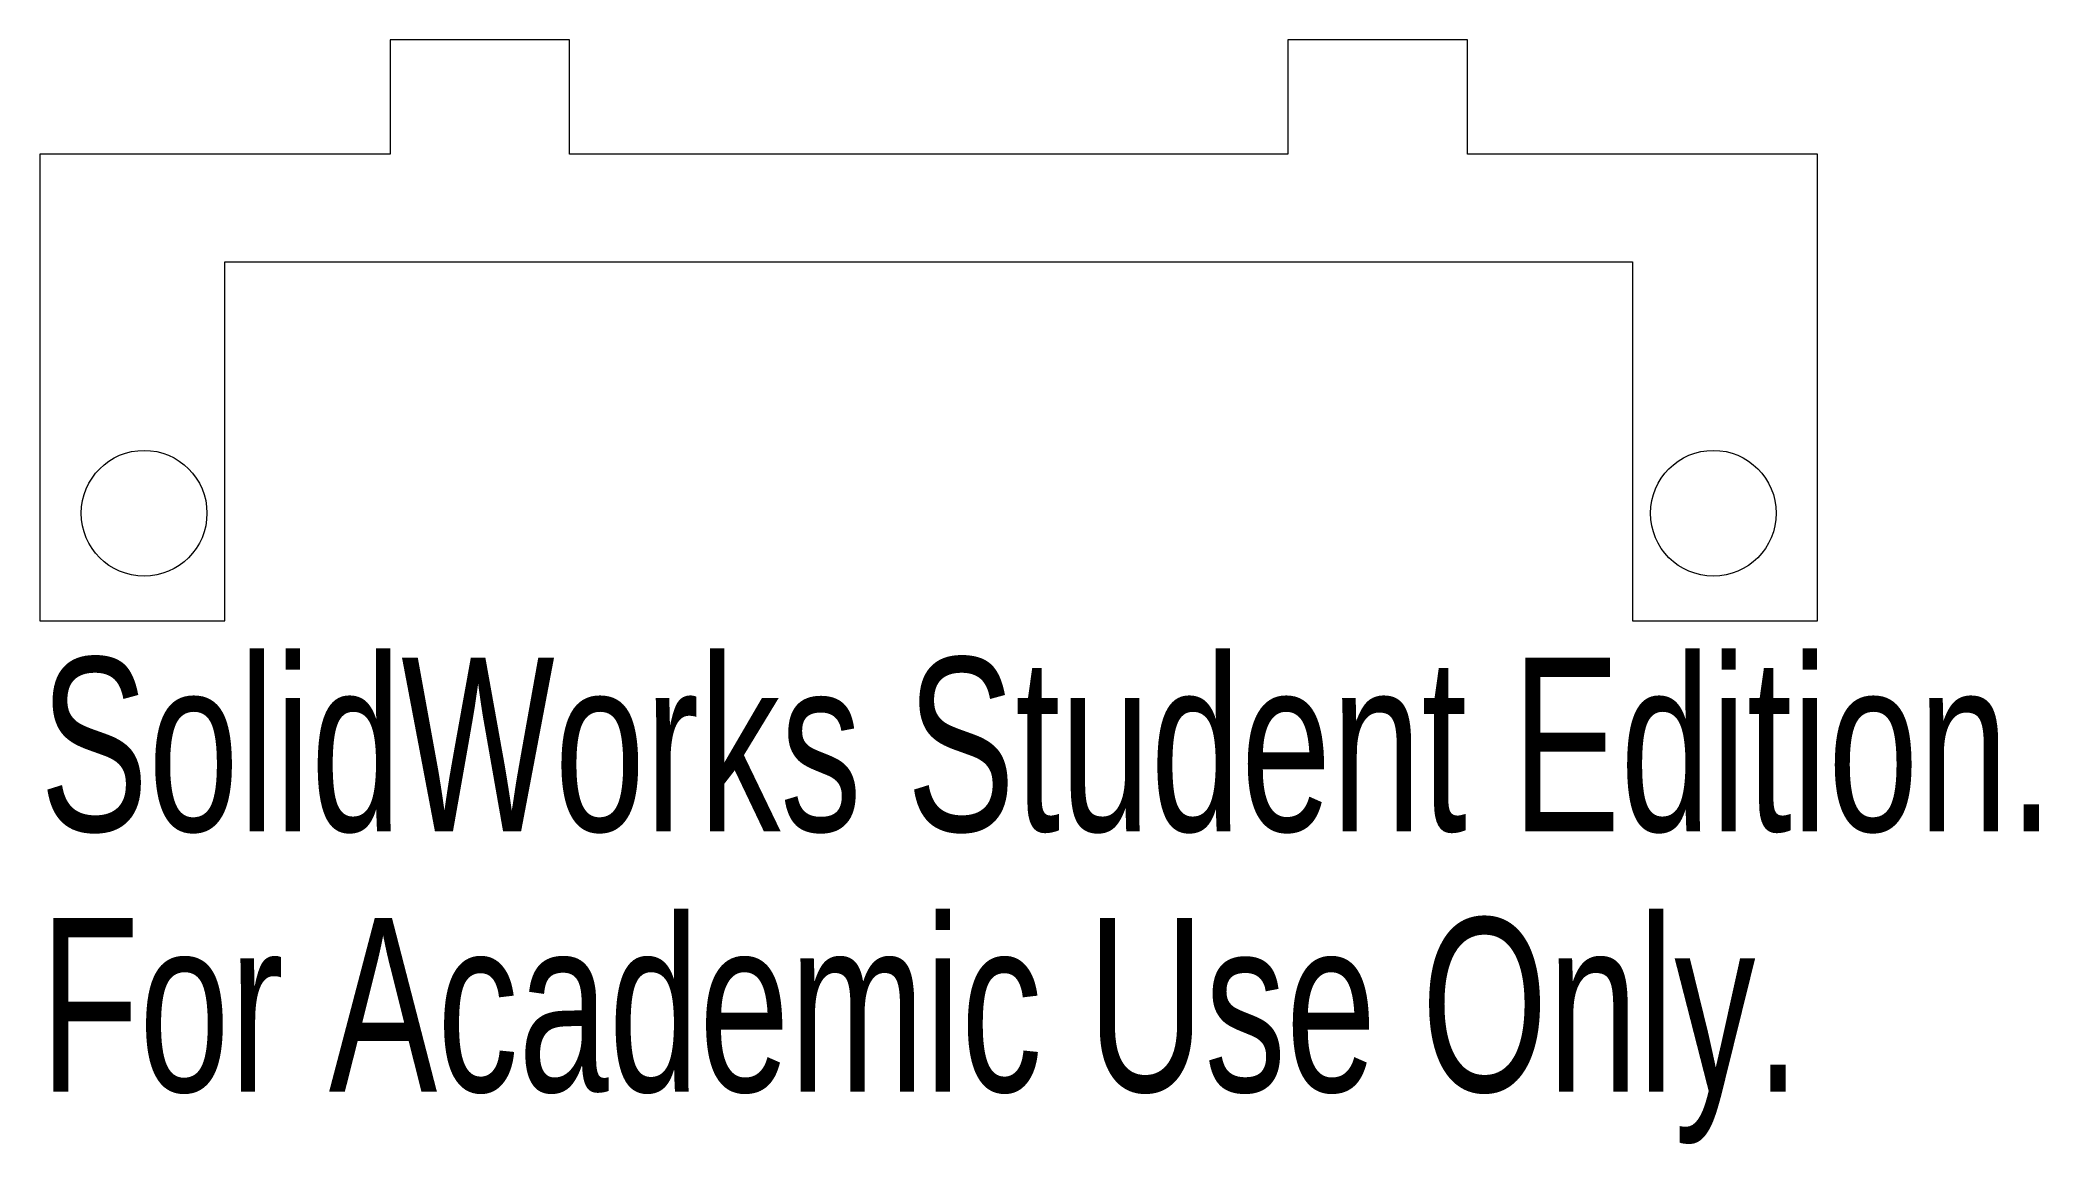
# Model space of a CAD drawing. Header units: millimetres. Extents: x -24.8 to 30.9, y -17.6 to 13.2.
import ezdxf

# ---------------------------------------------------------------- set-up
doc = ezdxf.new("R2010")
doc.units = ezdxf.units.MM
doc.styles.add('SLDTEXTSTYLE0', font='TXT', dxfattribs={"width": 0.7})

msp = doc.modelspace()

# ---------------------------------------------------------------- linework, layer by layer
at = {"color": 7, "linetype": 'Continuous', "lineweight": 15}
for p, q in [((-15, 13.175), (-15, 10)), ((-10, 13.175), (-15, 13.175)), ((-10, 10), (-10, 13.175)), ((10, 13.175), (10, 10)), ((15, 13.175), (10, 13.175)), ((15, 10), (15, 13.175)), ((-24.75, 10), (-24.75, -3)), ((-15, 10), (-24.75, 10)), ((10, 10), (-10, 10)), ((24.75, 10), (15, 10)), ((24.75, -3), (24.75, 10)), ((-19.6, 7), (19.6, 7)), ((-19.6, -3), (-19.6, 7)), ((19.6, 7), (19.6, -3)), ((-24.75, -3), (-19.6, -3)), ((19.6, -3), (24.75, -3))]:
    msp.add_line(p, q, dxfattribs=at)
for centre in [(-21.85, 0), (21.85, 0)]:
    msp.add_circle(centre, 1.75, dxfattribs=at)

# ---------------------------------------------------------------- texts
at = {"color": 7, "linetype": 'Continuous', "char_height": 4.83362, "attachment_point": 1, "style": 'SLDTEXTSTYLE0'}
for s, insert in [('SolidWorks Student Edition.', (-24.75, -4.02)), ('For Academic Use Only.', (-24.75, -11.27))]:
    msp.add_mtext(s, dxfattribs=dict(at, insert=insert))

doc.saveas('drawing.dxf')
